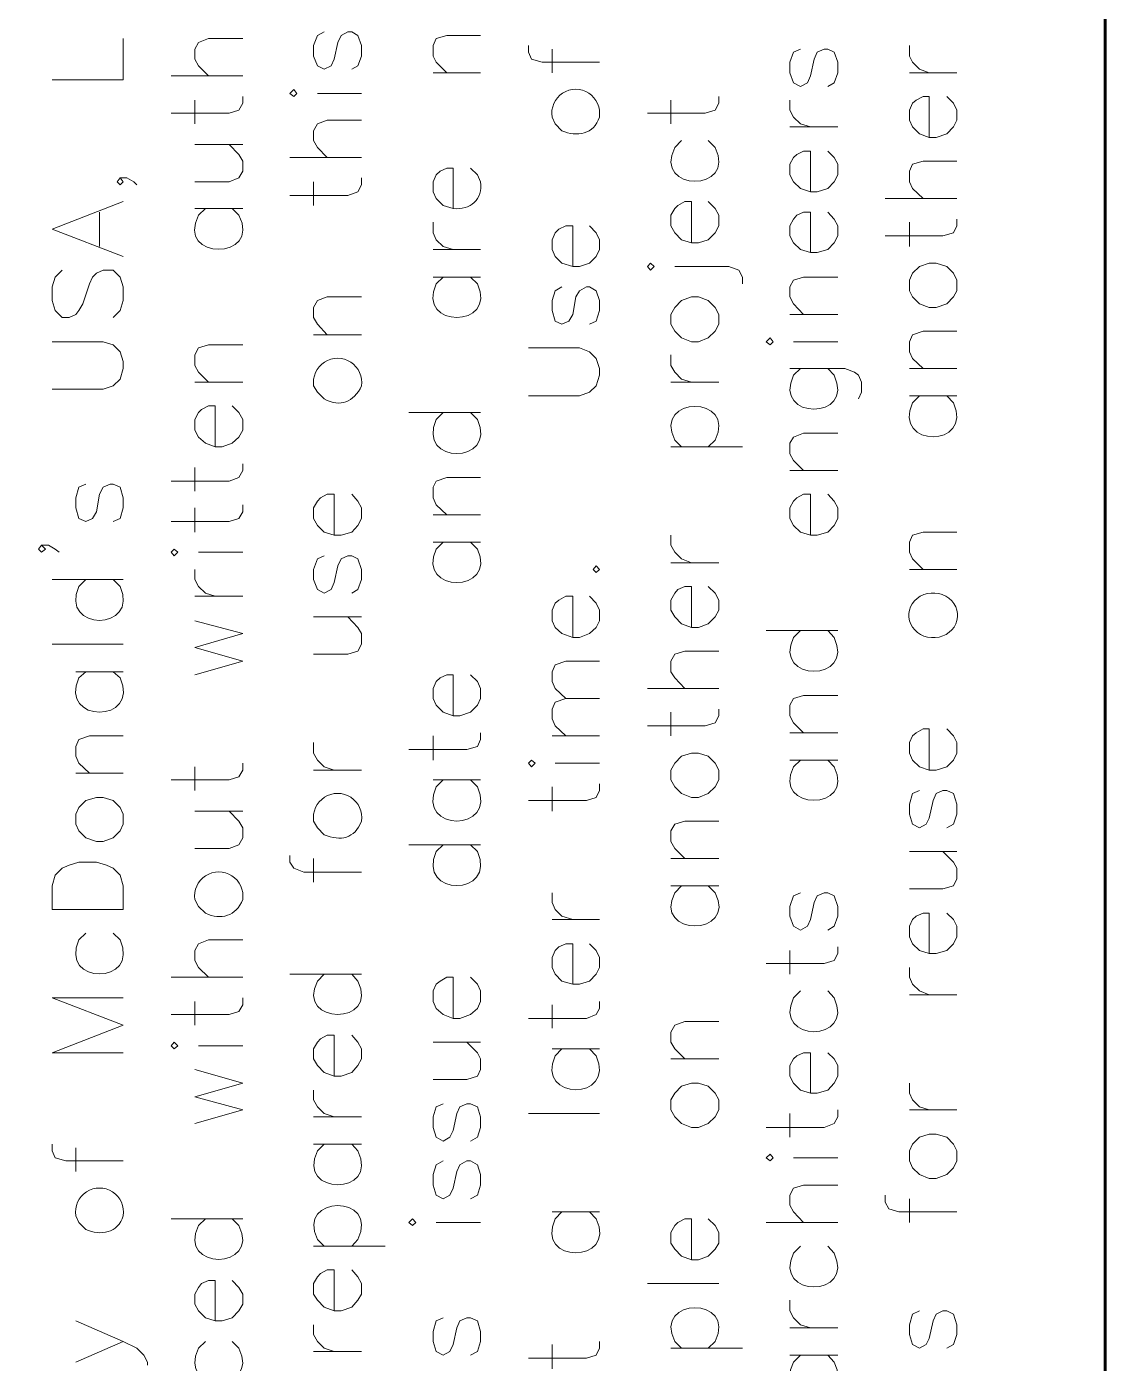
# Model space of a CAD drawing. Header units: inches. Extents: x 5 to 516, y -193 to 129.
# Drawn here: x 115.007 to 116.58, y -181.961 to -180.012 of the extents above; entities that cross this region are included whole.
import ezdxf

# ---------------------------------------------------------------- set-up
doc = ezdxf.new("R2010")
doc.units = ezdxf.units.IN
doc.header["$MEASUREMENT"] = 0
doc.layers.add('PDF8_Geometry', color=7, linetype='Continuous')

msp = doc.modelspace()

# ---------------------------------------------------------------- linework, layer by layer
at = {"layer": 'PDF8_Geometry', "lineweight": 60}
msp.add_lwpolyline([(116.5799627, -192.1857845), (116.5799627, -162.1857821), (71.5799591, -162.1857821), (71.5799591, -192.1857845)], dxfattribs=at)
at = {"layer": 'PDF8_Geometry', "lineweight": 15}
for points in [[(115.0444071, -180.0891152), (115.1477404, -180.0891152), (115.1477404, -180.0291152)], [(115.2721849, -180.0835598), (115.2577405, -180.0691154), (115.2521849, -180.0591154), (115.2521849, -180.0446709), (115.2577405, -180.0346709), (115.2721849, -180.0291154), (115.3221849, -180.0291154)], [(115.4410738, -180.0191157), (115.4310737, -180.0246713), (115.4255182, -180.0391157), (115.4255182, -180.0546713), (115.4310737, -180.0691157), (115.4410738, -180.0735602), (115.4510738, -180.0691157), (115.4555182, -180.0591157), (115.4610738, -180.0346713), (115.4655182, -180.0246713), (115.4755182, -180.0191157), (115.4810738, -180.0191157), (115.4899626, -180.0246713), (115.4955182, -180.0391157), (115.4955182, -180.0546713), (115.4899626, -180.0691157), (115.4810738, -180.0735602)], [(115.6199627, -180.0791156), (115.6044072, -180.06356), (115.5999627, -180.0546711), (115.5999627, -180.0391156), (115.6044072, -180.0291156), (115.6199627, -180.0246711), (115.6688516, -180.0246711)], [(115.7388516, -180.0391161), (115.7388516, -180.0491161), (115.743296, -180.0591161), (115.7588516, -180.0635605), (115.8421849, -180.0635605)], [(115.773296, -180.0791156), (115.773296, -180.0446711)], [(116.1355183, -180.0446714), (116.1255182, -180.0491158), (116.1199627, -180.0635603), (116.1199627, -180.0791158), (116.1255182, -180.0935603), (116.1355183, -180.0991158), (116.1455183, -180.0935603), (116.1499627, -180.0835603), (116.1555183, -180.0591158), (116.1599627, -180.0491158), (116.1699627, -180.0446714), (116.1755183, -180.0446714), (116.1844071, -180.0491158), (116.1899627, -180.0635603), (116.1899627, -180.0791158), (116.1844071, -180.0935603), (116.1755183, -180.0991158)], [(116.323296, -180.0791156), (116.3088516, -180.07356), (116.2988516, -180.06356), (116.2944071, -180.0546711), (116.2944071, -180.0391156)], [(115.2177404, -180.0835598), (115.3221849, -180.0835598)], [(115.5999627, -180.0791156), (115.6688516, -180.0791156)], [(116.2944072, -180.0791156), (116.3632961, -180.0791156)], [(115.2177404, -180.1380043), (115.3021849, -180.1380043), (115.3166293, -180.1335599), (115.3221849, -180.1235599), (115.3221849, -180.1135599)], [(115.2521849, -180.1535604), (115.2521849, -180.1191159)], [(115.4310736, -180.1091155), (115.495518, -180.1091155)], [(115.9121849, -180.1380043), (115.9966294, -180.1380043), (116.0110738, -180.1335599), (116.0166294, -180.1235599), (116.0166294, -180.1135599)], [(115.9466294, -180.1535604), (115.9466294, -180.1191159)], [(116.1499627, -180.1580046), (116.1355182, -180.1535602), (116.1255182, -180.1435602), (116.1199627, -180.1335602), (116.1199627, -180.1191158)], [(116.323296, -180.1735607), (116.323296, -180.1135607), (116.3144071, -180.1135607), (116.3044071, -180.1191163), (116.2988516, -180.1235607), (116.2944071, -180.1335607), (116.2944071, -180.1480051), (116.2988516, -180.1580051), (116.3088516, -180.1680051), (116.323296, -180.1735607), (116.333296, -180.1735607), (116.3488516, -180.1680051), (116.3588516, -180.1580051), (116.363296, -180.1480051), (116.363296, -180.1335607), (116.3588516, -180.1235607), (116.3488516, -180.1135607)], [(115.445518, -180.2024495), (115.4310736, -180.1880051), (115.425518, -180.1780051), (115.425518, -180.1635607), (115.4310736, -180.1535607), (115.445518, -180.1480051), (115.495518, -180.1480051)], [(116.1199628, -180.1580046), (116.1899628, -180.1580046)], [(115.2521849, -180.2380048), (115.3021849, -180.2380048), (115.3166294, -180.2324492), (115.3221849, -180.2224492), (115.3221849, -180.2080048), (115.3166294, -180.1980048), (115.3021849, -180.1835603)], [(115.2521849, -180.1835603), (115.3221849, -180.1835603)], [(115.9621849, -180.178005), (115.9521849, -180.188005)], [(116.0110738, -180.188005), (116.0010738, -180.178005)], [(115.3910738, -180.2024495), (115.4955183, -180.2024495)], [(116.1499627, -180.2524498), (116.1499627, -180.1935609), (116.1399627, -180.1935609), (116.1299627, -180.1980053), (116.1255182, -180.2024498), (116.1199627, -180.2124498), (116.1199627, -180.2280053), (116.1255182, -180.2380053), (116.1355182, -180.2480053), (116.1499627, -180.2524498), (116.1599627, -180.2524498), (116.1755182, -180.2480053), (116.1844071, -180.2380053), (116.1899627, -180.2280053), (116.1899627, -180.2124498), (116.1844071, -180.2024498), (116.1755182, -180.1935609)], [(115.6688515, -180.2380043), (115.6644071, -180.2280043), (115.6544071, -180.2180043)], [(116.3144072, -180.2624494), (116.2988517, -180.2480049), (116.2944072, -180.2380049), (116.2944072, -180.2224494), (116.2988517, -180.2124494), (116.3144072, -180.2080049), (116.3632961, -180.2080049)], [(115.1432959, -180.2324495), (115.1477404, -180.238005), (115.1432959, -180.2424495), (115.1388515, -180.238005), (115.1432959, -180.2324495), (115.1532959, -180.2324495), (115.1632959, -180.238005), (115.1677404, -180.2424495)], [(115.3910738, -180.2580051), (115.4755183, -180.2580051), (115.4899627, -180.2524495), (115.4955183, -180.2424495), (115.4955183, -180.2324495)], [(115.4255183, -180.272449), (115.4255183, -180.2380045)], [(116.2588517, -180.2624494), (116.3632961, -180.2624494)], [(115.1477405, -180.3468938), (115.0444071, -180.3068938), (115.1477405, -180.2668938)], [(115.113296, -180.3324488), (115.113296, -180.2824488)], [(115.2521849, -180.2768932), (115.3221849, -180.2768932)], [(115.2677404, -180.2768932), (115.2577404, -180.2868932)], [(115.3166293, -180.2868932), (115.3066293, -180.2768932)], [(115.9766293, -180.3268935), (115.9766293, -180.2668935), (115.9666293, -180.2668935), (115.9566293, -180.272449), (115.9521849, -180.2768935), (115.9466293, -180.2868935), (115.9466293, -180.302449), (115.9521849, -180.312449), (115.9621849, -180.322449), (115.9766293, -180.3268935), (115.9866293, -180.3268935), (116.0010738, -180.322449), (116.0110738, -180.312449), (116.0166293, -180.302449), (116.0166293, -180.2868935), (116.0110738, -180.2768935), (116.0010738, -180.2668935)], [(116.1499627, -180.3413384), (116.1499627, -180.2824496), (116.1399627, -180.2824496), (116.1299627, -180.286894), (116.1255182, -180.2924496), (116.1199627, -180.3024496), (116.1199627, -180.316894), (116.1255182, -180.326894), (116.1355182, -180.336894), (116.1499627, -180.3413384), (116.1599627, -180.3413384), (116.1755182, -180.336894), (116.1844071, -180.326894), (116.1899627, -180.316894), (116.1899627, -180.3024496), (116.1844071, -180.2924496), (116.1755182, -180.2824496)], [(115.6288515, -180.3368931), (115.6144071, -180.3324486), (115.6044071, -180.3224486), (115.5999626, -180.3124486), (115.5999626, -180.296893)], [(115.803296, -180.3613376), (115.803296, -180.3024487), (115.793296, -180.3024487), (115.783296, -180.3068932), (115.7777404, -180.3124487), (115.773296, -180.3224487), (115.773296, -180.3368932), (115.7777404, -180.3468932), (115.7877404, -180.3568932), (115.803296, -180.3613376), (115.813296, -180.3613376), (115.8277404, -180.3568932), (115.8377404, -180.3468932), (115.8421848, -180.3368932), (115.8421848, -180.3224487), (115.8377404, -180.3124487), (115.8277404, -180.3024487)], [(116.2588517, -180.3168939), (116.3432961, -180.3168939), (116.3588517, -180.3124494), (116.3632961, -180.3024494), (116.3632961, -180.2924494)], [(116.2944072, -180.3324488), (116.2944072, -180.2968932)], [(115.5999627, -180.3368931), (115.6688516, -180.3368931)], [(115.9521847, -180.3613376), (116.0310736, -180.3613376), (116.0455181, -180.3668932), (116.0510736, -180.3768932), (116.0510736, -180.3868932)], [(115.0588515, -180.366893), (115.0488515, -180.376893), (115.0444071, -180.3913374), (115.0444071, -180.4113374), (115.0488515, -180.4257819), (115.0588515, -180.4357819), (115.0688515, -180.4357819), (115.0788515, -180.4313374), (115.083296, -180.4257819), (115.0888515, -180.4157819), (115.0988515, -180.386893), (115.103296, -180.376893), (115.1088515, -180.3713374), (115.1188515, -180.366893), (115.133296, -180.366893), (115.143296, -180.376893), (115.1477404, -180.3913374), (115.1477404, -180.4113374), (115.143296, -180.4257819), (115.133296, -180.4357819)], [(115.5999627, -180.3768937), (115.6688516, -180.3768937)], [(115.6144071, -180.3768937), (115.6044071, -180.3868937)], [(115.6644071, -180.3868937), (115.6544071, -180.3768937)], [(116.1399625, -180.4313382), (116.1255181, -180.4157826), (116.1199625, -180.4057826), (116.1199625, -180.3913382), (116.1255181, -180.3813382), (116.1399625, -180.3768937), (116.1899625, -180.3768937)], [(115.7877405, -180.3913387), (115.7777405, -180.3968942), (115.773296, -180.4113387), (115.773296, -180.4257831), (115.7777405, -180.4413387), (115.7877405, -180.4457831), (115.7977405, -180.4413387), (115.803296, -180.4313387), (115.8077405, -180.4057831), (115.813296, -180.3968942), (115.823296, -180.3913387), (115.8277405, -180.3913387), (115.8377405, -180.3968942), (115.8421849, -180.4113387), (115.8421849, -180.4257831), (115.8377405, -180.4413387), (115.8277405, -180.4457831)], [(115.445518, -180.4613381), (115.4310736, -180.4457825), (115.425518, -180.4357825), (115.425518, -180.4213381), (115.4310736, -180.4113381), (115.445518, -180.4057825), (115.495518, -180.4057825)], [(116.1199628, -180.4313382), (116.1899628, -180.4313382)], [(116.3144072, -180.5102273), (116.2988517, -180.4957828), (116.2944072, -180.4857828), (116.2944072, -180.4713384), (116.2988517, -180.4613384), (116.3144072, -180.4557828), (116.3632961, -180.4557828)], [(115.0444071, -180.5402272), (115.1188515, -180.5402272), (115.133296, -180.5357827), (115.143296, -180.5257827), (115.1477404, -180.5102272), (115.1477404, -180.5002272), (115.143296, -180.4857827), (115.133296, -180.4757827), (115.1188515, -180.4713383), (115.0444071, -180.4713383)], [(115.2721849, -180.5302276), (115.2577405, -180.5157831), (115.2521849, -180.5057831), (115.2521849, -180.4902276), (115.2577405, -180.4802276), (115.2721849, -180.4757831), (115.3221849, -180.4757831)], [(115.4255183, -180.4613381), (115.4955183, -180.4613381)], [(116.1255181, -180.4713377), (116.1899625, -180.4713377)], [(115.7388516, -180.5502268), (115.813296, -180.5502268), (115.8277405, -180.5446712), (115.8377405, -180.5357823), (115.8421849, -180.5202268), (115.8421849, -180.5102268), (115.8377405, -180.4957823), (115.8277405, -180.4857823), (115.813296, -180.4802268), (115.7388516, -180.4802268)], [(115.9766293, -180.5302276), (115.9621849, -180.5257831), (115.9521849, -180.5157831), (115.9466293, -180.5057831), (115.9466293, -180.4902276)], [(116.1199628, -180.5102273), (116.1999628, -180.5102273), (116.2144072, -180.5157828), (116.2199628, -180.5202273), (116.2244072, -180.5302273), (116.2244072, -180.5446717), (116.2199628, -180.5546717)], [(116.1355183, -180.5102273), (116.1255182, -180.5202273)], [(116.1844071, -180.5202273), (116.1755183, -180.5102273)], [(116.2944072, -180.5102273), (116.3632961, -180.5102273)], [(115.2521849, -180.5302276), (115.3221849, -180.5302276)], [(115.9466294, -180.5302276), (116.0166294, -180.5302276)], [(116.2944072, -180.5502268), (116.3632961, -180.5502268)], [(116.3088516, -180.5502268), (116.2988516, -180.5602268)], [(116.3588516, -180.5602268), (116.3488516, -180.5502268)], [(115.2821848, -180.6246716), (115.2821848, -180.5646716), (115.2721848, -180.5646716), (115.2621848, -180.5702271), (115.2577404, -180.5746716), (115.2521848, -180.5846716), (115.2521848, -180.6002271), (115.2577404, -180.6102271), (115.2677404, -180.619116), (115.2821848, -180.6246716), (115.2921848, -180.6246716), (115.3066293, -180.619116), (115.3166293, -180.6102271), (115.3221848, -180.6002271), (115.3221848, -180.5846716), (115.3166293, -180.5746716), (115.3066293, -180.5646716)], [(115.5644072, -180.5746713), (115.6688516, -180.5746713)], [(115.6144071, -180.5746713), (115.6044071, -180.5846713)], [(115.6644071, -180.5846713), (115.6544071, -180.5746713)], [(115.9621849, -180.6246716), (115.9521849, -180.6146716)], [(116.0110738, -180.6146716), (116.0010738, -180.6246716)], [(116.1399625, -180.6591158), (116.1255181, -180.6446713), (116.1199625, -180.6346713), (116.1199625, -180.6191157), (116.1255181, -180.6102269), (116.1399625, -180.6046713), (116.1899625, -180.6046713)], [(115.9466294, -180.6246716), (116.0510739, -180.6246716)], [(115.2177404, -180.6746718), (115.3021849, -180.6746718), (115.3166293, -180.6691162), (115.3221849, -180.6591162), (115.3221849, -180.6491162)], [(115.2521849, -180.6891157), (115.2521849, -180.6546712)], [(115.6199627, -180.7235598), (115.6044072, -180.7091154), (115.5999627, -180.6991154), (115.5999627, -180.6835598), (115.6044072, -180.6746709), (115.6199627, -180.6691154), (115.6688516, -180.6691154)], [(116.1199628, -180.6591158), (116.1899628, -180.6591158)], [(115.093296, -180.6791161), (115.083296, -180.6835605), (115.0788515, -180.6991161), (115.0788515, -180.7135605), (115.083296, -180.7291161), (115.093296, -180.7335605), (115.103296, -180.7291161), (115.1088515, -180.7191161), (115.113296, -180.6935605), (115.1188515, -180.6835605), (115.1288515, -180.6791161), (115.133296, -180.6791161), (115.143296, -180.6835605), (115.1477404, -180.6991161), (115.1477404, -180.7135605), (115.143296, -180.7291161), (115.133296, -180.7335605)], [(115.2177404, -180.7335606), (115.3021849, -180.7335606), (115.3166293, -180.7291161), (115.3221849, -180.7191161), (115.3221849, -180.7091161)], [(115.4555182, -180.7535598), (115.4555182, -180.6935597), (115.4455182, -180.6935597), (115.4355182, -180.6991153), (115.4310737, -180.7035597), (115.4255182, -180.7135597), (115.4255182, -180.7291153), (115.4310737, -180.7391153), (115.4410737, -180.7491153), (115.4555182, -180.7535598), (115.4655182, -180.7535598), (115.4810737, -180.7491153), (115.4899626, -180.7391153), (115.4955182, -180.7291153), (115.4955182, -180.7135597), (115.4899626, -180.7035597), (115.4810737, -180.6935597)], [(116.1499627, -180.7535598), (116.1499627, -180.6935597), (116.1399627, -180.6935597), (116.1299627, -180.6991153), (116.1255182, -180.7035597), (116.1199627, -180.7135597), (116.1199627, -180.7291153), (116.1255182, -180.7391153), (116.1355182, -180.7491153), (116.1499627, -180.7535598), (116.1599627, -180.7535598), (116.1755182, -180.7491153), (116.1844071, -180.7391153), (116.1899627, -180.7291153), (116.1899627, -180.7135597), (116.1844071, -180.7035597), (116.1755182, -180.6935597)], [(115.2521849, -180.7491155), (115.2521849, -180.7135599)], [(115.5999627, -180.7235598), (115.6688516, -180.7235598)], [(116.3144072, -180.80356), (116.2988517, -180.7880044), (116.2944072, -180.7780044), (116.2944072, -180.76356), (116.2988517, -180.75356), (116.3144072, -180.7491155), (116.3632961, -180.7491155)], [(115.0288513, -180.7680047), (115.0344069, -180.7735603), (115.0288513, -180.7780047), (115.0244069, -180.7735603), (115.0288513, -180.7680047), (115.0388513, -180.7680047), (115.0488513, -180.7735603), (115.0544069, -180.7780047)], [(115.5999627, -180.7635605), (115.6688516, -180.7635605)], [(115.6144071, -180.7635605), (115.6044071, -180.7735605)], [(115.6644071, -180.7735605), (115.6544071, -180.7635605)], [(115.9766293, -180.7935604), (115.9621849, -180.7880048), (115.9521849, -180.7780048), (115.9466293, -180.7680048), (115.9466293, -180.7535604)], [(115.2577402, -180.7780043), (115.3221847, -180.7780043)], [(115.4410738, -180.7835597), (115.4310737, -180.7880041), (115.4255182, -180.8035597), (115.4255182, -180.8180041), (115.4310737, -180.8324486), (115.4410738, -180.8380041), (115.4510738, -180.8324486), (115.4555182, -180.8224486), (115.4610738, -180.7980041), (115.4655182, -180.7880041), (115.4755182, -180.7835597), (115.4810738, -180.7835597), (115.4899626, -180.7880041), (115.4955182, -180.8035597), (115.4955182, -180.8180041), (115.4899626, -180.8324486), (115.4810738, -180.8380041)], [(115.2821848, -180.8424496), (115.2677404, -180.8380051), (115.2577404, -180.8280051), (115.2521848, -180.8180051), (115.2521848, -180.8035607)], [(115.9466294, -180.7935604), (116.0166294, -180.7935604)], [(116.2944072, -180.80356), (116.3632961, -180.80356)], [(115.0444071, -180.818005), (115.1477404, -180.818005)], [(115.093296, -180.818005), (115.083296, -180.828005)], [(115.143296, -180.828005), (115.133296, -180.818005)], [(115.9766293, -180.8880044), (115.9766293, -180.8280044), (115.9666293, -180.8280044), (115.9566293, -180.8324488), (115.9521849, -180.8380044), (115.9466293, -180.8480044), (115.9466293, -180.8624488), (115.9521849, -180.8724488), (115.9621849, -180.8824488), (115.9766293, -180.8880044), (115.9866293, -180.8880044), (116.0010738, -180.8824488), (116.0110738, -180.8724488), (116.0166293, -180.8624488), (116.0166293, -180.8480044), (116.0110738, -180.8380044), (116.0010738, -180.8280044)], [(115.2521849, -180.8424496), (115.3221849, -180.8424496)], [(115.803296, -180.9024494), (115.803296, -180.8424494), (115.793296, -180.8424494), (115.783296, -180.8480049), (115.7777404, -180.8524494), (115.773296, -180.8624494), (115.773296, -180.8780049), (115.7777404, -180.8880049), (115.7877404, -180.8968938), (115.803296, -180.9024494), (115.813296, -180.9024494), (115.8277404, -180.8968938), (115.8377404, -180.8880049), (115.8421848, -180.8780049), (115.8421848, -180.8624494), (115.8377404, -180.8524494), (115.8277404, -180.8424494)], [(115.2521849, -180.9568939), (115.3221849, -180.9368939), (115.2521849, -180.9168939), (115.3221849, -180.8968939), (115.2521849, -180.878005)], [(115.4255183, -180.926894), (115.4755183, -180.926894), (115.4899627, -180.9224495), (115.4955183, -180.9124495), (115.4955183, -180.896894), (115.4899627, -180.8880051), (115.4755183, -180.8724495)], [(115.4255183, -180.8724495), (115.4955183, -180.8724495)], [(116.0855183, -180.8924487), (116.1899628, -180.8924487)], [(116.1355183, -180.8924487), (116.1255182, -180.9024487)], [(116.1844071, -180.9024487), (116.1755183, -180.8924487)], [(115.0444071, -180.912449), (115.1477404, -180.912449)], [(115.9666294, -180.9768942), (115.952185, -180.9613386), (115.9466294, -180.9524497), (115.9466294, -180.9368942), (115.952185, -180.9268942), (115.9666294, -180.9224497), (116.0166294, -180.9224497)], [(115.7932961, -180.991338), (115.7777405, -180.9768936), (115.7732961, -180.9668936), (115.7732961, -180.9524492), (115.7777405, -180.9424492), (115.7932961, -180.9368936), (115.842185, -180.9368936)], [(115.0788515, -180.9524496), (115.1477404, -180.9524496)], [(115.093296, -180.9524496), (115.083296, -180.9613385)], [(115.143296, -180.9613385), (115.133296, -180.9524496)], [(115.6288515, -181.0168937), (115.6288515, -180.9568937), (115.6199626, -180.9568937), (115.6099626, -180.9613381), (115.6044071, -180.9668937), (115.5999626, -180.9768937), (115.5999626, -180.9913381), (115.6044071, -181.0013381), (115.6144071, -181.0113381), (115.6288515, -181.0168937), (115.6388515, -181.0168937), (115.6544071, -181.0113381), (115.6644071, -181.0013381), (115.6688515, -180.9913381), (115.6688515, -180.9768937), (115.6644071, -180.9668937), (115.6544071, -180.9568937)], [(115.9121849, -180.9768942), (116.0166294, -180.9768942)], [(115.7932961, -181.0457825), (115.7777405, -181.0313381), (115.7732961, -181.0213381), (115.7732961, -181.0068936), (115.7777405, -180.9968936), (115.7932961, -180.9913381), (115.842185, -180.9913381)], [(116.1399625, -181.0413383), (116.1255181, -181.0268938), (116.1199625, -181.0168938), (116.1199625, -181.0013383), (116.1255181, -180.9913383), (116.1399625, -180.9868938), (116.1899625, -180.9868938)], [(115.9121849, -181.0313376), (115.9966294, -181.0313376), (116.0110738, -181.0268931), (116.0166294, -181.0168931), (116.0166294, -181.0068931)], [(115.9466294, -181.0457825), (115.9466294, -181.0113381)], [(115.5644072, -181.0657829), (115.6488516, -181.0657829), (115.6644072, -181.0613384), (115.6688516, -181.0513384), (115.6688516, -181.0413384)], [(116.1199628, -181.0413383), (116.1899628, -181.0413383)], [(116.323296, -181.0957828), (116.323296, -181.0357828), (116.3144071, -181.0357828), (116.3044071, -181.0413383), (116.2988516, -181.0457828), (116.2944071, -181.0557828), (116.2944071, -181.0713383), (116.2988516, -181.0813383), (116.3088516, -181.0913383), (116.323296, -181.0957828), (116.333296, -181.0957828), (116.3488516, -181.0913383), (116.3588516, -181.0813383), (116.363296, -181.0713383), (116.363296, -181.0557828), (116.3588516, -181.0457828), (116.3488516, -181.0357828)], [(115.0988516, -181.100227), (115.083296, -181.0857826), (115.0788516, -181.0757826), (115.0788516, -181.0613381), (115.083296, -181.0513381), (115.0988516, -181.0457826), (115.1477405, -181.0457826)], [(115.4555182, -181.0957828), (115.4410737, -181.0913383), (115.4310737, -181.0813383), (115.4255182, -181.0713383), (115.4255182, -181.0557828)], [(115.5999627, -181.0813378), (115.5999627, -181.0457822)], [(115.773296, -181.0457825), (115.8421849, -181.0457825)], [(116.1199628, -181.0813378), (116.1899628, -181.0813378)], [(116.1355183, -181.0813378), (116.1255182, -181.0913378)], [(116.1844071, -181.0913378), (116.1755183, -181.0813378)], [(115.0788515, -181.100227), (115.1477404, -181.100227)], [(115.2177404, -181.1102266), (115.3021849, -181.1102266), (115.3166293, -181.1057822), (115.3221849, -181.0957822), (115.3221849, -181.0857822)], [(115.2521849, -181.1257827), (115.2521849, -181.0913382)], [(115.4255183, -181.0957828), (115.4955183, -181.0957828)], [(115.7777403, -181.0857832), (115.8421848, -181.0857832)], [(115.5999627, -181.1102266), (115.6688516, -181.1102266)], [(115.6144071, -181.1102266), (115.6044071, -181.1202266)], [(115.6644071, -181.1202266), (115.6544071, -181.1102266)], [(115.7388516, -181.1402265), (115.823296, -181.1402265), (115.8377405, -181.1357821), (115.8421849, -181.1257821), (115.8421849, -181.1157821)], [(115.773296, -181.1557826), (115.773296, -181.120227)], [(116.3088516, -181.1257827), (116.2988516, -181.1302271), (116.2944072, -181.1457827), (116.2944072, -181.1602271), (116.2988516, -181.1746716), (116.3088516, -181.1802271), (116.3188516, -181.1746716), (116.3232961, -181.1657827), (116.3288516, -181.1402271), (116.3332961, -181.1302271), (116.3432961, -181.1257827), (116.3488516, -181.1257827), (116.3588516, -181.1302271), (116.3632961, -181.1457827), (116.3632961, -181.1602271), (116.3588516, -181.1746716), (116.3488516, -181.1802271)], [(115.2521849, -181.2102271), (115.3021849, -181.2102271), (115.3166294, -181.2046715), (115.3221849, -181.1946715), (115.3221849, -181.1802271), (115.3166294, -181.1702271), (115.3021849, -181.1557826)], [(115.2521849, -181.1557826), (115.3221849, -181.1557826)], [(115.9666294, -181.2246721), (115.952185, -181.2102276), (115.9466294, -181.2002276), (115.9466294, -181.1846721), (115.952185, -181.1746721), (115.9666294, -181.1702276), (116.0166294, -181.1702276)], [(115.5644072, -181.2046718), (115.6688516, -181.2046718)], [(115.6144071, -181.2046718), (115.6044071, -181.2146718)], [(115.6644071, -181.2146718), (115.6544071, -181.2046718)], [(116.2944072, -181.2691158), (116.3432961, -181.2691158), (116.3588516, -181.2646714), (116.3632961, -181.2546714), (116.3632961, -181.2391158), (116.3588516, -181.230227), (116.3432961, -181.2146714)], [(116.2944072, -181.2146714), (116.3632961, -181.2146714)], [(115.3910738, -181.2202267), (115.3910738, -181.2302267), (115.3966294, -181.2391156), (115.4110738, -181.2446711), (115.4955183, -181.2446711)], [(115.4255183, -181.2591163), (115.4255183, -181.2246718)], [(115.9466294, -181.2246721), (116.0166294, -181.2246721)], [(115.803296, -181.3135607), (115.7877404, -181.3091163), (115.7777404, -181.2991163), (115.773296, -181.2891163), (115.773296, -181.2746719)], [(115.9466294, -181.2646716), (116.0166294, -181.2646716)], [(115.9621849, -181.2646716), (115.9521849, -181.2746716)], [(116.0110738, -181.2746716), (116.0010738, -181.2646716)], [(116.1355183, -181.2746712), (116.1255182, -181.2791156), (116.1199627, -181.2946712), (116.1199627, -181.3091156), (116.1255182, -181.3235601), (116.1355183, -181.3291156), (116.1455183, -181.3235601), (116.1499627, -181.3135601), (116.1555183, -181.2891156), (116.1599627, -181.2791156), (116.1699627, -181.2746712), (116.1755183, -181.2746712), (116.1844071, -181.2791156), (116.1899627, -181.2946712), (116.1899627, -181.3091156), (116.1844071, -181.3235601), (116.1755183, -181.3291156)], [(115.773296, -181.3135607), (115.8421849, -181.3135607)], [(116.323296, -181.363561), (116.323296, -181.3046721), (116.3144071, -181.3046721), (116.3044071, -181.3091165), (116.2988516, -181.313561), (116.2944071, -181.323561), (116.2944071, -181.3391165), (116.2988516, -181.3491165), (116.3088516, -181.3591165), (116.323296, -181.363561), (116.333296, -181.363561), (116.3488516, -181.3591165), (116.3588516, -181.3491165), (116.363296, -181.3391165), (116.363296, -181.323561), (116.3588516, -181.313561), (116.3488516, -181.3046721)], [(115.093296, -181.3335599), (115.083296, -181.3435599)], [(115.143296, -181.3435599), (115.133296, -181.3335599)], [(115.2721849, -181.3980052), (115.2577405, -181.3835607), (115.2521849, -181.3735607), (115.2521849, -181.3591163), (115.2577405, -181.3491163), (115.2721849, -181.3435607), (115.3221849, -181.3435607)], [(115.803296, -181.4080047), (115.803296, -181.3491159), (115.793296, -181.3491159), (115.783296, -181.3535603), (115.7777404, -181.3591159), (115.773296, -181.3691159), (115.773296, -181.3835603), (115.7777404, -181.3935603), (115.7877404, -181.4035603), (115.803296, -181.4080047), (115.813296, -181.4080047), (115.8277404, -181.4035603), (115.8377404, -181.3935603), (115.8421848, -181.3835603), (115.8421848, -181.3691159), (115.8377404, -181.3591159), (115.8277404, -181.3491159)], [(116.0855183, -181.3780048), (116.1699628, -181.3780048), (116.1844072, -181.3735604), (116.1899628, -181.3635604), (116.1899628, -181.3535604)], [(116.1199628, -181.3935609), (116.1199628, -181.3591164)], [(115.3910738, -181.3935609), (115.4955183, -181.3935609)], [(115.4410738, -181.3935609), (115.4310737, -181.4035609)], [(115.4899626, -181.4035609), (115.4810738, -181.3935609)], [(116.323296, -181.4235608), (116.3088516, -181.4180052), (116.2988516, -181.4080052), (116.2944071, -181.3980052), (116.2944071, -181.3835608)], [(115.2177404, -181.3980052), (115.3221849, -181.3980052)], [(115.6288515, -181.458005), (115.6288515, -181.398005), (115.6199626, -181.398005), (115.6099626, -181.4035605), (115.6044071, -181.408005), (115.5999626, -181.418005), (115.5999626, -181.4335605), (115.6044071, -181.4435605), (115.6144071, -181.4524494), (115.6288515, -181.458005), (115.6388515, -181.458005), (115.6544071, -181.4524494), (115.6644071, -181.4435605), (115.6688515, -181.4335605), (115.6688515, -181.418005), (115.6644071, -181.408005), (115.6544071, -181.398005)], [(115.1477405, -181.5080052), (115.0444071, -181.5080052), (115.1477405, -181.4680052), (115.0444071, -181.4280052), (115.1477405, -181.4280052)], [(115.2177404, -181.4524496), (115.3021849, -181.4524496), (115.3166293, -181.4480052), (115.3221849, -181.4380052), (115.3221849, -181.4280052)], [(116.1355183, -181.4180043), (116.1255182, -181.4280043)], [(116.1844071, -181.4280043), (116.1755183, -181.4180043)], [(116.2944072, -181.4235608), (116.3632961, -181.4235608)], [(115.2521849, -181.4680046), (115.2521849, -181.4335601)], [(115.7388516, -181.458005), (115.823296, -181.458005), (115.8377405, -181.4524494), (115.8421849, -181.4435605), (115.8421849, -181.4335605)], [(115.773296, -181.4724488), (115.773296, -181.4380044)], [(115.9666294, -181.5168937), (115.952185, -181.5024493), (115.9466294, -181.4924493), (115.9466294, -181.4780048), (115.952185, -181.4680048), (115.9666294, -181.4624493), (116.0166294, -181.4624493)], [(115.4555182, -181.5424494), (115.4555182, -181.4824494), (115.4455182, -181.4824494), (115.4355182, -181.4880049), (115.4310737, -181.4924494), (115.4255182, -181.5024494), (115.4255182, -181.5168938), (115.4310737, -181.5268938), (115.4410737, -181.5368938), (115.4555182, -181.5424494), (115.4655182, -181.5424494), (115.4810737, -181.5368938), (115.4899626, -181.5268938), (115.4955182, -181.5168938), (115.4955182, -181.5024494), (115.4899626, -181.4924494), (115.4810737, -181.4824494)], [(115.2577402, -181.4980045), (115.3221847, -181.4980045)], [(115.5999627, -181.5468936), (115.6488516, -181.5468936), (115.6644071, -181.5424492), (115.6688516, -181.5324492), (115.6688516, -181.5168936), (115.6644071, -181.5080048), (115.6488516, -181.4924492)], [(115.5999627, -181.4924492), (115.6688516, -181.4924492)], [(115.773296, -181.5024499), (115.8421849, -181.5024499)], [(115.7877405, -181.5024499), (115.7777405, -181.5124499)], [(115.8377405, -181.5124499), (115.8277405, -181.5024499)], [(116.1499627, -181.566894), (116.1499627, -181.5080051), (116.1399627, -181.5080051), (116.1299627, -181.5124495), (116.1255182, -181.516894), (116.1199627, -181.526894), (116.1199627, -181.5424495), (116.1255182, -181.5524495), (116.1355182, -181.5624495), (116.1499627, -181.566894), (116.1599627, -181.566894), (116.1755182, -181.5624495), (116.1844071, -181.5524495), (116.1899627, -181.5424495), (116.1899627, -181.526894), (116.1844071, -181.516894), (116.1755182, -181.5080051)], [(115.9466294, -181.5168937), (116.0166294, -181.5168937)], [(115.2521849, -181.6113377), (115.3221849, -181.5913377), (115.2521849, -181.5724488), (115.3221849, -181.5524488), (115.2521849, -181.5324488)], [(115.4555182, -181.6013381), (115.4410737, -181.5968937), (115.4310737, -181.5868937), (115.4255182, -181.5768937), (115.4255182, -181.5624492)], [(116.323296, -181.5913385), (116.3088516, -181.5868941), (116.2988516, -181.5768941), (116.2944071, -181.5668941), (116.2944071, -181.5524497)], [(115.6144071, -181.5824489), (115.6044071, -181.5868933), (115.5999627, -181.6013378), (115.5999627, -181.6168933), (115.6044071, -181.6313378), (115.6144071, -181.6368933), (115.6244071, -181.6313378), (115.6288516, -181.6213378), (115.6344071, -181.5968933), (115.6388516, -181.5868933), (115.6488516, -181.5824489), (115.6544071, -181.5824489), (115.6644071, -181.5868933), (115.6688516, -181.6013378), (115.6688516, -181.6168933), (115.6644071, -181.6313378), (115.6544071, -181.6368933)], [(115.4255183, -181.6013381), (115.4955183, -181.6013381)], [(115.7388516, -181.5968939), (115.8421849, -181.5968939)], [(116.0855183, -181.6168931), (116.1699628, -181.6168931), (116.1844072, -181.6113375), (116.1899628, -181.6013375), (116.1899628, -181.5913375)], [(116.1199628, -181.6313381), (116.1199628, -181.5968936)], [(116.2944072, -181.5913385), (116.3632961, -181.5913385)], [(115.0444071, -181.6413388), (115.0444071, -181.6513388), (115.0488515, -181.6613388), (115.0644071, -181.6657832), (115.1477404, -181.6657832)], [(115.0788515, -181.6813383), (115.0788515, -181.6468938)], [(115.4255183, -181.6413388), (115.4955183, -181.6413388)], [(115.4410738, -181.6413388), (115.4310737, -181.6513388)], [(115.4899626, -181.6513388), (115.4810738, -181.6413388)], [(115.6144071, -181.6657822), (115.6044071, -181.6713378), (115.5999627, -181.6857822), (115.5999627, -181.7013378), (115.6044071, -181.7157822), (115.6144071, -181.7213378), (115.6244071, -181.7157822), (115.6288516, -181.7057822), (115.6344071, -181.6813378), (115.6388516, -181.6713378), (115.6488516, -181.6657822), (115.6544071, -181.6657822), (115.6644071, -181.6713378), (115.6688516, -181.6857822), (115.6688516, -181.7013378), (115.6644071, -181.7157822), (115.6544071, -181.7213378)], [(116.1255181, -181.661338), (116.1899625, -181.661338)], [(116.1399625, -181.755782), (116.1255181, -181.7402264), (116.1199625, -181.7302264), (116.1199625, -181.715782), (116.1255181, -181.705782), (116.1399625, -181.7013375), (116.1899625, -181.7013375)], [(116.2588517, -181.7157825), (116.2588517, -181.7257825), (116.2644072, -181.7357825), (116.2788517, -181.7402269), (116.3632961, -181.7402269)], [(116.2944072, -181.755782), (116.2944072, -181.7213375)], [(115.773296, -181.740227), (115.8421849, -181.740227)], [(115.7877405, -181.740227), (115.7777405, -181.750227)], [(115.8377405, -181.750227), (115.8277405, -181.740227)], [(115.2177404, -181.7502266), (115.3221849, -181.7502266)], [(115.2677404, -181.7502266), (115.2577404, -181.7602266)], [(115.3166293, -181.7602266), (115.3066293, -181.7502266)], [(115.6044069, -181.755782), (115.6688514, -181.755782)], [(115.9766293, -181.8102276), (115.9766293, -181.7502276), (115.9666293, -181.7502276), (115.9566293, -181.7557831), (115.9521849, -181.7602276), (115.9466293, -181.7702276), (115.9466293, -181.7857831), (115.9521849, -181.794672), (115.9621849, -181.804672), (115.9766293, -181.8102276), (115.9866293, -181.8102276), (116.0010738, -181.804672), (116.0110738, -181.794672), (116.0166293, -181.7857831), (116.0166293, -181.7702276), (116.0110738, -181.7602276), (116.0010738, -181.7502276)], [(116.0855183, -181.755782), (116.1899628, -181.755782)], [(115.4410738, -181.7902273), (115.4310737, -181.7802273)], [(115.4899626, -181.7802273), (115.4810738, -181.7902273)], [(115.4255183, -181.7902273), (115.5299627, -181.7902273)], [(116.1355183, -181.7902273), (116.1255182, -181.8002273)], [(116.1844071, -181.8002273), (116.1755183, -181.7902273)], [(115.2821848, -181.8991163), (115.2821848, -181.8402274), (115.2721848, -181.8402274), (115.2621848, -181.8446718), (115.2577404, -181.8502274), (115.2521848, -181.8602274), (115.2521848, -181.8746718), (115.2577404, -181.8846718), (115.2677404, -181.8946718), (115.2821848, -181.8991163), (115.2921848, -181.8991163), (115.3066293, -181.8946718), (115.3166293, -181.8846718), (115.3221848, -181.8746718), (115.3221848, -181.8602274), (115.3166293, -181.8502274), (115.3066293, -181.8402274)], [(115.4555182, -181.8846713), (115.4555182, -181.8246713), (115.4455182, -181.8246713), (115.4355182, -181.8302268), (115.4310737, -181.8346713), (115.4255182, -181.8446713), (115.4255182, -181.8602268), (115.4310737, -181.8691157), (115.4410737, -181.8791157), (115.4555182, -181.8846713), (115.4655182, -181.8846713), (115.4810737, -181.8791157), (115.4899626, -181.8691157), (115.4955182, -181.8602268), (115.4955182, -181.8446713), (115.4899626, -181.8346713), (115.4810737, -181.8246713)], [(115.9121849, -181.8446718), (116.0166294, -181.8446718)], [(116.1499627, -181.9091159), (116.1355182, -181.9046714), (116.1255182, -181.8946714), (116.1199627, -181.8846714), (116.1199627, -181.8691158)], [(115.0788515, -181.9591161), (115.1477404, -181.9291161), (115.0788515, -181.8991161)], [(115.6144071, -181.8946709), (115.6044071, -181.8991153), (115.5999627, -181.9146709), (115.5999627, -181.9291153), (115.6044071, -181.9435598), (115.6144071, -181.9491153), (115.6244071, -181.9435598), (115.6288516, -181.9335598), (115.6344071, -181.9091153), (115.6388516, -181.8991153), (115.6488516, -181.8946709), (115.6544071, -181.8946709), (115.6644071, -181.8991153), (115.6688516, -181.9146709), (115.6688516, -181.9291153), (115.6644071, -181.9435598), (115.6544071, -181.9491153)], [(116.3088516, -181.8846713), (116.2988516, -181.8891157), (116.2944072, -181.9046713), (116.2944072, -181.9191157), (116.2988516, -181.9335602), (116.3088516, -181.9391157), (116.3188516, -181.9335602), (116.3232961, -181.9246713), (116.3288516, -181.8991157), (116.3332961, -181.8891157), (116.3432961, -181.8846713), (116.3488516, -181.8846713), (116.3588516, -181.8891157), (116.3632961, -181.9046713), (116.3632961, -181.9191157), (116.3588516, -181.9335602), (116.3488516, -181.9391157)], [(115.4555182, -181.94356), (115.4410737, -181.9391156), (115.4310737, -181.9291156), (115.4255182, -181.9191156), (115.4255182, -181.9046711)], [(116.1199628, -181.9091159), (116.1899628, -181.9091159)], [(115.1477405, -181.9291162), (115.1677405, -181.9391162), (115.1777405, -181.9491162), (115.183296, -181.9591162), (115.183296, -181.9635606)], [(115.2677404, -181.9291162), (115.2577404, -181.9391162)], [(115.3166293, -181.9391162), (115.3066293, -181.9291162)], [(115.7388516, -181.9535608), (115.823296, -181.9535608), (115.8377405, -181.9491163), (115.8421849, -181.9391163), (115.8421849, -181.9291163)], [(115.773296, -181.9691157), (115.773296, -181.9335601)], [(115.9466294, -181.9391158), (116.0510739, -181.9391158)], [(115.9621849, -181.9391158), (115.9521849, -181.9291158)], [(116.0110738, -181.9291158), (116.0010738, -181.9391158)], [(115.4255183, -181.94356), (115.4955183, -181.94356)], [(116.1199628, -181.9491165), (116.1899628, -181.9491165)], [(116.1355183, -181.9491165), (116.1255182, -181.9591165)], [(116.1844071, -181.9591165), (116.1755183, -181.9491165)]]:
    msp.add_lwpolyline(points, dxfattribs=at)
for points in [[(115.3966291, -180.1135609), (115.4010736, -180.1091164), (115.3966291, -180.1035609), (115.3910736, -180.1091164)], [(115.6288515, -180.2768932), (115.6288515, -180.2180043), (115.6199626, -180.2180043), (115.6099626, -180.2224488), (115.6044071, -180.2280043), (115.5999626, -180.2380043), (115.5999626, -180.2524488), (115.6044071, -180.2624488), (115.6144071, -180.2724488)], [(115.9166292, -180.366893), (115.9221848, -180.3613374), (115.9166292, -180.356893), (115.9121848, -180.3613374)], [(116.2944072, -180.396894), (116.2988516, -180.4057829), (116.3088516, -180.4157829), (116.3232961, -180.4213385), (116.3332961, -180.4213385), (116.3488516, -180.4157829), (116.3588516, -180.4057829), (116.3632961, -180.396894), (116.3632961, -180.3813384), (116.3588516, -180.3713384), (116.3488516, -180.3613384), (116.3332961, -180.356894), (116.3232961, -180.356894), (116.3088516, -180.3613384), (116.2988516, -180.3713384), (116.2944072, -180.3813384)], [(115.9466294, -180.445782), (115.952185, -180.455782), (115.962185, -180.465782), (115.9766294, -180.4713376), (115.9866294, -180.4713376), (116.0010739, -180.465782), (116.0110739, -180.455782), (116.0166294, -180.445782), (116.0166294, -180.4313376), (116.0110739, -180.4213376), (116.0010739, -180.4113376), (115.9866294, -180.405782), (115.9766294, -180.405782), (115.962185, -180.4113376), (115.952185, -180.4213376), (115.9466294, -180.4313376)], [(116.0910736, -180.475782), (116.0955181, -180.4713375), (116.0910736, -180.4657819), (116.0855181, -180.4713375)], [(115.2221847, -180.7835597), (115.2277403, -180.7780041), (115.2221847, -180.7735597), (115.2177403, -180.7780041)], [(115.8332959, -180.80356), (115.8377403, -180.8080044), (115.8421848, -180.80356), (115.8377403, -180.7980044)], [(115.7432958, -181.0913385), (115.7488514, -181.0857829), (115.7432958, -181.0813385), (115.7388514, -181.0857829)], [(115.9466294, -181.1102266), (115.952185, -181.1202266), (115.962185, -181.1302266), (115.9766294, -181.1357822), (115.9866294, -181.1357822), (116.0010739, -181.1302266), (116.0110739, -181.1202266), (116.0166294, -181.1102266), (116.0166294, -181.0957822), (116.0110739, -181.0857822), (116.0010739, -181.0757822), (115.9866294, -181.0713377), (115.9766294, -181.0713377), (115.962185, -181.0757822), (115.952185, -181.0857822), (115.9466294, -181.0957822)], [(115.0788515, -181.1746718), (115.083296, -181.1846718), (115.093296, -181.1946718), (115.1088515, -181.2002274), (115.1188515, -181.2002274), (115.133296, -181.1946718), (115.143296, -181.1846718), (115.1477404, -181.1746718), (115.1477404, -181.1602274), (115.143296, -181.1502274), (115.133296, -181.1402274), (115.1188515, -181.135783), (115.1088515, -181.135783), (115.093296, -181.1402274), (115.083296, -181.1502274), (115.0788515, -181.1602274)], [(115.1477405, -181.2991158), (115.0444071, -181.2991158), (115.0444071, -181.2646713), (115.0488516, -181.2491158), (115.0588516, -181.2391158), (115.0688516, -181.2346713), (115.083296, -181.2302269), (115.1088516, -181.2302269), (115.123296, -181.2346713), (115.133296, -181.2391158), (115.143296, -181.2491158), (115.1477405, -181.2646713)], [(115.2221847, -181.5024499), (115.2277403, -181.4980054), (115.2221847, -181.4924499), (115.2177403, -181.4980054)], [(115.9466294, -181.5913385), (115.952185, -181.6013385), (115.962185, -181.6113385), (115.9766294, -181.6168941), (115.9866294, -181.6168941), (116.0010739, -181.6113385), (116.0110739, -181.6013385), (116.0166294, -181.5913385), (116.0166294, -181.5768941), (116.0110739, -181.5668941), (116.0010739, -181.5568941), (115.9866294, -181.5524497), (115.9766294, -181.5524497), (115.962185, -181.5568941), (115.952185, -181.5668941), (115.9466294, -181.5768941)], [(116.2944072, -181.6657822), (116.2988516, -181.6757822), (116.3088516, -181.6857822), (116.3232961, -181.6913378), (116.3332961, -181.6913378), (116.3488516, -181.6857822), (116.3588516, -181.6757822), (116.3632961, -181.6657822), (116.3632961, -181.6513378), (116.3588516, -181.6413378), (116.3488516, -181.6313378), (116.3332961, -181.6268933), (116.3232961, -181.6268933), (116.3088516, -181.6313378), (116.2988516, -181.6413378), (116.2944072, -181.6513378)], [(116.0910736, -181.6657822), (116.0955181, -181.6613378), (116.0910736, -181.6557822), (116.0855181, -181.6613378)], [(115.5699625, -181.7602274), (115.5744069, -181.7557829), (115.5699625, -181.7502274), (115.5644069, -181.7557829)]]:
    msp.add_lwpolyline(points, close=True, dxfattribs=at)
for points in [[(115.8421849, -180.1435608, 1.174214095), (115.773296, -180.1435608), (115.7777405, -180.1535608), (115.7877405, -180.1635608)], [(115.4955183, -180.5357829, 1.153009687), (115.4255183, -180.5357829), (115.4310738, -180.5446718), (115.4410738, -180.5546718)], [(115.4955183, -181.1702265, 1.153009687), (115.4255183, -181.1702265), (115.4310738, -181.1802265), (115.4410738, -181.1902265)], [(115.3221849, -181.2846719, 1.153009687), (115.2521849, -181.2846719), (115.2577405, -181.2946719), (115.2677405, -181.3046719)], [(115.1477404, -181.7457824, 1.174214095), (115.0788515, -181.7457824), (115.083296, -181.7557824), (115.093296, -181.7657824)]]:
    msp.add_lwpolyline(points, format="xyb", dxfattribs=at)
msp.add_ellipse((116.3289887, -180.870227), major_axis=(0.0356116, 0), ratio=0.916729461, start_param=3.382181793, end_param=9.6653671, dxfattribs=at)
for points in [[(115.7877405, -180.1635608), (115.8090923, -180.1730978), (115.8349998, -180.1691349), (115.8421849, -180.1435608)], [(115.9521849, -180.188005), (115.9195553, -180.2535235), (116.0436849, -180.2535235), (116.0110738, -180.188005)], [(115.6288515, -180.2768932), (115.6539256, -180.2798747), (115.6732404, -180.2635229), (115.6688515, -180.2380043)], [(115.2577404, -180.2868932), (115.2237589, -180.3530043), (115.3506108, -180.3530043), (115.3166293, -180.2868932)], [(115.6044071, -180.3868937), (115.5742404, -180.4522085), (115.6945553, -180.4520974), (115.6644071, -180.3868937)], [(115.4410738, -180.5546718), (115.4645183, -180.5673014), (115.4838516, -180.5595607), (115.4955183, -180.5357829)], [(116.1255182, -180.5202273), (116.0932775, -180.5856532), (116.2168331, -180.5863939), (116.1844071, -180.5202273)], [(115.9521849, -180.6146716), (115.9195738, -180.5491531), (116.0436849, -180.5491531), (116.0110738, -180.6146716)], [(116.2988516, -180.5602268), (116.2695183, -180.6265231), (116.3881664, -180.6263564), (116.3588516, -180.5602268)], [(115.6044071, -180.5846713), (115.5746849, -180.6509121), (115.6941108, -180.6507454), (115.6644071, -180.5846713)], [(115.6044071, -180.7735605), (115.5742404, -180.8388753), (115.6945553, -180.8387642), (115.6644071, -180.7735605)], [(115.083296, -180.828005), (115.0539811, -180.8941346), (115.1726293, -180.8943013), (115.143296, -180.828005)], [(116.1255182, -180.9024487), (116.0932775, -180.9678746), (116.2168331, -180.9686153), (116.1844071, -180.9024487)], [(115.083296, -180.9613385), (115.0526108, -181.0280607), (115.1739812, -181.0281718), (115.143296, -180.9613385)], [(116.1255182, -181.0913378), (116.0919257, -181.1557267), (116.2182034, -181.1563563), (116.1844071, -181.0913378)], [(115.6044071, -181.1202266), (115.5737219, -181.1870414), (115.6950923, -181.1869489), (115.6644071, -181.1202266)], [(115.4410738, -181.1902265), (115.4650368, -181.199782), (115.4849442, -181.1963376), (115.4955183, -181.1702265)], [(115.6044071, -181.2146718), (115.5750738, -181.2809681), (115.6937219, -181.2808014), (115.6644071, -181.2146718)], [(115.9521849, -181.2746716), (115.9189997, -181.3393938), (116.044259, -181.3393938), (116.0110738, -181.2746716)], [(115.2677405, -181.3046719), (115.2905923, -181.3148015), (115.3122034, -181.309283), (115.3221849, -181.2846719)], [(115.083296, -181.3435599), (115.0535923, -181.409634), (115.1730182, -181.4098007), (115.143296, -181.3435599)], [(115.4310737, -181.4035609), (115.3981108, -181.4680794), (115.5230923, -181.4688757), (115.4899626, -181.4035609)], [(116.1255182, -181.4280043), (116.0932775, -181.4934303), (116.2168331, -181.494171), (116.1844071, -181.4280043)], [(115.7777405, -181.5124499), (115.7484256, -181.5785795), (115.8670738, -181.5787462), (115.8377405, -181.5124499)], [(115.4310737, -181.6513388), (115.398833, -181.7167647), (115.5223886, -181.7175054), (115.4899626, -181.6513388)], [(115.4310737, -181.7802273), (115.398833, -181.7148013), (115.5223886, -181.7140606), (115.4899626, -181.7802273)], [(115.093296, -181.7657824), (115.1146478, -181.7753194), (115.1405738, -181.7713564), (115.1477404, -181.7457824)], [(115.2577404, -181.7602266), (115.2250552, -181.8258192), (115.3493145, -181.8258192), (115.3166293, -181.7602266)], [(115.7777405, -181.750227), (115.7471108, -181.8163382), (115.8683886, -181.8164863), (115.8377405, -181.750227)], [(116.1255182, -181.8002273), (116.0932775, -181.8656532), (116.2168331, -181.8663939), (116.1844071, -181.8002273)], [(115.9521849, -181.9291158), (115.9195738, -181.8635972), (116.0436849, -181.8635972), (116.0110738, -181.9291158)], [(115.2577404, -181.9391162), (115.2251293, -182.0046347), (115.3492404, -182.0046347), (115.3166293, -181.9391162)], [(116.1255182, -181.9591165), (116.0925553, -182.023635), (116.2175368, -182.0244313), (116.1844071, -181.9591165)]]:
    msp.add_open_spline(points, degree=3, dxfattribs=at)

doc.saveas('drawing.dxf')
